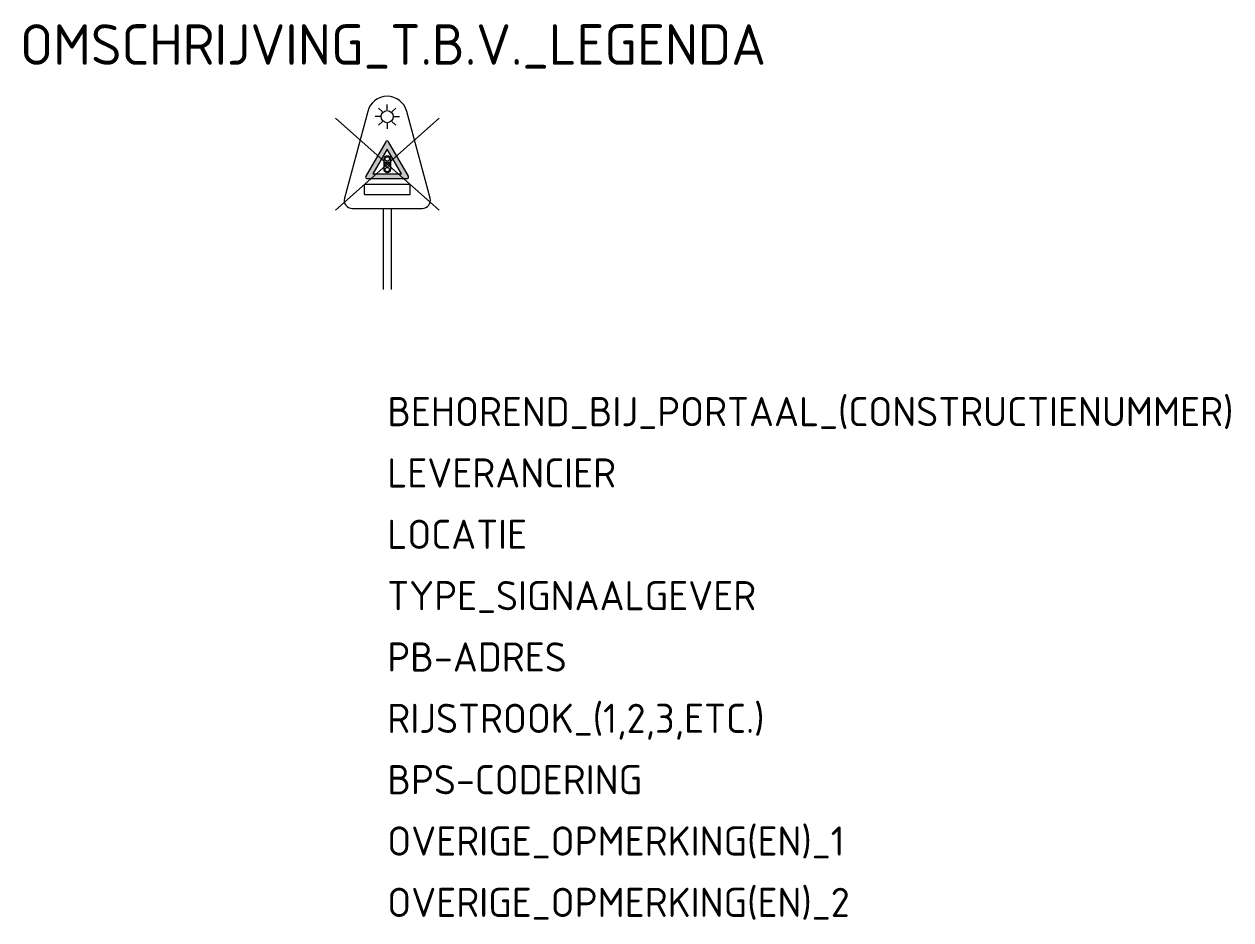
# Model space of a CAD drawing. Extents: x -22.4 to 52.1, y -38.9 to 16.4.
import ezdxf

# ---------------------------------------------------------------- set-up
doc = ezdxf.new("R2010")
doc.units = 0
doc.styles.add('NLCS-ISO', font='NLCS-ISO.ttf')

msp = doc.modelspace()

# ---------------------------------------------------------------- hatches: boundary and pattern name
h = msp.add_hatch(color=256)
h.dxf.hatch_style = 1
edge = h.paths.add_edge_path()
edge.add_line((1.305748410883358, 6.989262957220325), (0.07776597594728996, 9.11629541989384))
edge.add_arc((-0.008837628053726093, 9.066297262187428), 0.1000000000000002, 29.99878115585796, 150.001218844142)
edge.add_line((-0.09544123205474209, 9.11629541989384), (-1.323393503490962, 6.989315204501346))
edge.add_arc((-1.236789899489946, 6.939317046794933), 0.1000000000000003, 150.0012188441415, 269.9987810959776)
edge.add_line((-1.236792026878792, 6.839317046817563), (1.219142679493496, 6.839264799536544))
edge.add_arc((1.219144806882342, 6.939264799513915), 0.1000000000000004, 269.9987810959772, 389.9987811558571)
h.paths.add_polyline_path([(0.8727388998066046, 7.139272168959804), (-0.008837628053725677, 8.666282523295651), (-0.8903925013425349, 7.13930967762058)], flags=16)
h = msp.add_hatch(color=256)
h.dxf.hatch_style = 1
edge = h.paths.add_edge_path(flags=16)
edge.add_arc((-1.889963240618135e-11, 8.057092225241426), 0.135, 0, 360)
edge = h.paths.add_edge_path(flags=16)
edge.add_arc((-1.889974262439312e-11, 7.397092225241426), 0.135, 0, 360)
edge = h.paths.add_edge_path(flags=16)
edge.add_arc((-1.889968751528807e-11, 7.727092225241426), 0.135, 0, 360)
edge = h.paths.add_edge_path()
edge.add_line((-0.1956965399222098, 7.394716645349462), (-0.1947559200769432, 8.07863522513614))
edge.add_arc((-1.008142424278612e-10, 8.05946340039862), 0.1956972846758853, 5.622098203610278, 174.3779017705528, ccw=False)
edge.add_line((0.19475591988396, 8.078635225048316), (0.19569653992221, 7.394716645311662))
edge.add_arc((4.783791053319991e-16, 7.394720305364784), 0.195696539956436, 180.0010715745458, 359.99892841438725, ccw=False)

# ---------------------------------------------------------------- linework, layer by layer
for p, q in [((-3.194508193004777, 4.886277968717156), (3.194508193004778, 10.56745281985498)), ((-3.194508193004777, 10.56745281985498), (3.194508193004778, 4.886277968717156)), ((-0.2500000000820535, 5.000000000023732), (-0.2499999999598401, 6.977529665164184e-11)), ((0.2499999999598401, 5.000000000185736), (0.2499999999598401, -6.977529665164184e-11))]:
    msp.add_line(p, q)
at = {"flags": 128}
for points in [[(-1.207407263913325, 10.9902875732034), (-2.643850226770752, 5.62940952341748, 0.4931454265918462), (-2.16088731383465, 5.000000000014353), (2.160887313280142, 5.000000000214158, 0.4931454254707615), (2.643850226781836, 5.629409521978204), (1.207407302126029, 10.99028756906975, 0.767326987979303)], [(1.305748410883358, 6.989262957220325), (0.0777659759472899, 9.11629541989384, 0.5773644511722836), (-0.09544123205474209, 9.11629541989384), (-1.323393503490962, 6.989315204501346, 0.5773360870327865), (-1.236792026878792, 6.839317046817563), (1.219142679493496, 6.839264799536544, 0.5773502695379948)], [(1.19767662454251e-08, 6.482102358151991), (-1.389956477041352, 6.482102358173591, 0.4142135623730951), (-1.419956476918429, 6.452102357986718), (-1.419956476922408, 5.891455647802531, 0.4142135623730951), (-1.389956476880769, 5.861455647914084), (1.184830011879967e-08, 5.861455647869747), (1.389956500710099, 5.861455647981444, 0.4142135623730951), (1.419956500888446, 5.891455648046389), (1.419956500747475, 6.452102358219207, 0.4142135623730951), (1.389956500827765, 6.482102358408922)]]:
    msp.add_lwpolyline(points, format="xyb", close=True, dxfattribs=at)
for points in [[(-0.2916815356492464, 10.95542133977361), (-0.5303300740332872, 11.19406987843902)], [(1.17377396691154e-08, 11.07623979235782), (1.165389562629571e-08, 11.41373979248286)], [(0.291681558893373, 10.95542133986484), (0.530330097669065, 11.19406987869539)], [(-0.4124999882988334, 10.66373979275184), (-0.7499999882672626, 10.66373979253413)], [(0.4125000117561228, 10.66373979264554), (0.7500000117359208, 10.6637397927183)], [(-0.2916815354247149, 10.37205824538759), (-0.5303300742009753, 10.13340970655676)], [(1.176502451016859e-08, 10.25123979245947), (1.183749986921612e-08, 9.91373979247939)], [(0.2916815591179045, 10.37205824547883), (0.5303300975019454, 10.13340970681341)]]:
    msp.add_lwpolyline(points, dxfattribs=at)
msp.add_lwpolyline([(0.8727388998066046, 7.139272168959804), (-0.008837628053725677, 8.666282523295651), (-0.8903925013425349, 7.13930967762058)], close=True, dxfattribs=at)
msp.add_lwpolyline([(-0.1956965399222098, 7.394716645349462), (-0.1947559200769432, 8.07863522513614, -0.9063932947455238), (0.19475591988396, 8.078635225048316), (0.19569653992221, 7.394716645311662, -0.999981297574305), (-0.1956965399222098, 7.394716645349462, 1.199074372900381)], format="xyb", dxfattribs=at)
for centre, radius in [((1.18011200811452e-08, 10.66373979270438), 0.3750000000000001), ((-1.889963240618135e-11, 8.057092225241426), 0.135), ((-1.889968751528807e-11, 7.727092225241426), 0.135), ((-1.889974262439312e-11, 7.397092225241426), 0.135)]:
    msp.add_circle(centre, radius)

# ---------------------------------------------------------------- texts
at = {"style": 'NLCS-ISO'}
msp.add_attdef('OMSCHRIJVING_T.B.V._LEGENDA', (-22.6621006719528, 13.86085665399429), 'VOORWAARSCHUWINGSSEIN', height=2.5, dxfattribs=at)
at = {"style": 'NLCS-ISO', "flags": 1}
for tag, p, s in [('BEHOREND_BIJ_PORTAAL_(CONSTRUCTIENUMMER)', (1.4210854715202e-14, -8.430527452961542), ''), ('LEVERANCIER', (1.4210854715202e-14, -12.21503754873993), ''), ('LOCATIE', (1.4210854715202e-14, -15.99954764451832), ''), ('TYPE_SIGNAALGEVER', (1.4210854715202e-14, -19.7840577402967), 'MSI-RS 3.2'), ('PB-ADRES', (1.4210854715202e-14, -23.56856783607509), ''), ('RIJSTROOK_(1,2,3,ETC.)', (1.4210854715202e-14, -27.35307793185348), ''), ('BPS-CODERING', (1.4210854715202e-14, -31.13758802763186), ''), ('OVERIGE_OPMERKING(EN)_1', (1.4210854715202e-14, -34.92209812335204), ''), ('OVERIGE_OPMERKING(EN)_2', (1.4210854715202e-14, -38.70660821913043), '')]:
    msp.add_attdef(tag, p, s, height=1.8, dxfattribs=at)

doc.saveas('drawing.dxf')
